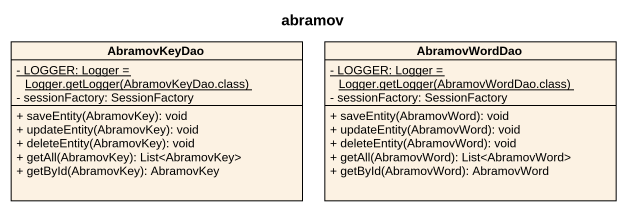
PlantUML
@startuml
title abramov
hide circle
hide empty members
skinparam classAttributeIconSize 0
class AbramovKeyDao {
  {static} {field} - LOGGER: Logger = Logger.getLogger(AbramovKeyDao.class)
  - sessionFactory: SessionFactory
  + saveEntity(AbramovKey): void
  + updateEntity(AbramovKey): void
  + deleteEntity(AbramovKey): void
  + getAll(AbramovKey): List<AbramovKey>
  + getById(AbramovKey): AbramovKey
}
class AbramovWordDao {
  {static} {field} - LOGGER: Logger = Logger.getLogger(AbramovWordDao.class)
  - sessionFactory: SessionFactory
  + saveEntity(AbramovWord): void
  + updateEntity(AbramovWord): void
  + deleteEntity(AbramovWord): void
  + getAll(AbramovWord): List<AbramovWord>
  + getById(AbramovWord): AbramovWord
}
@enduml
